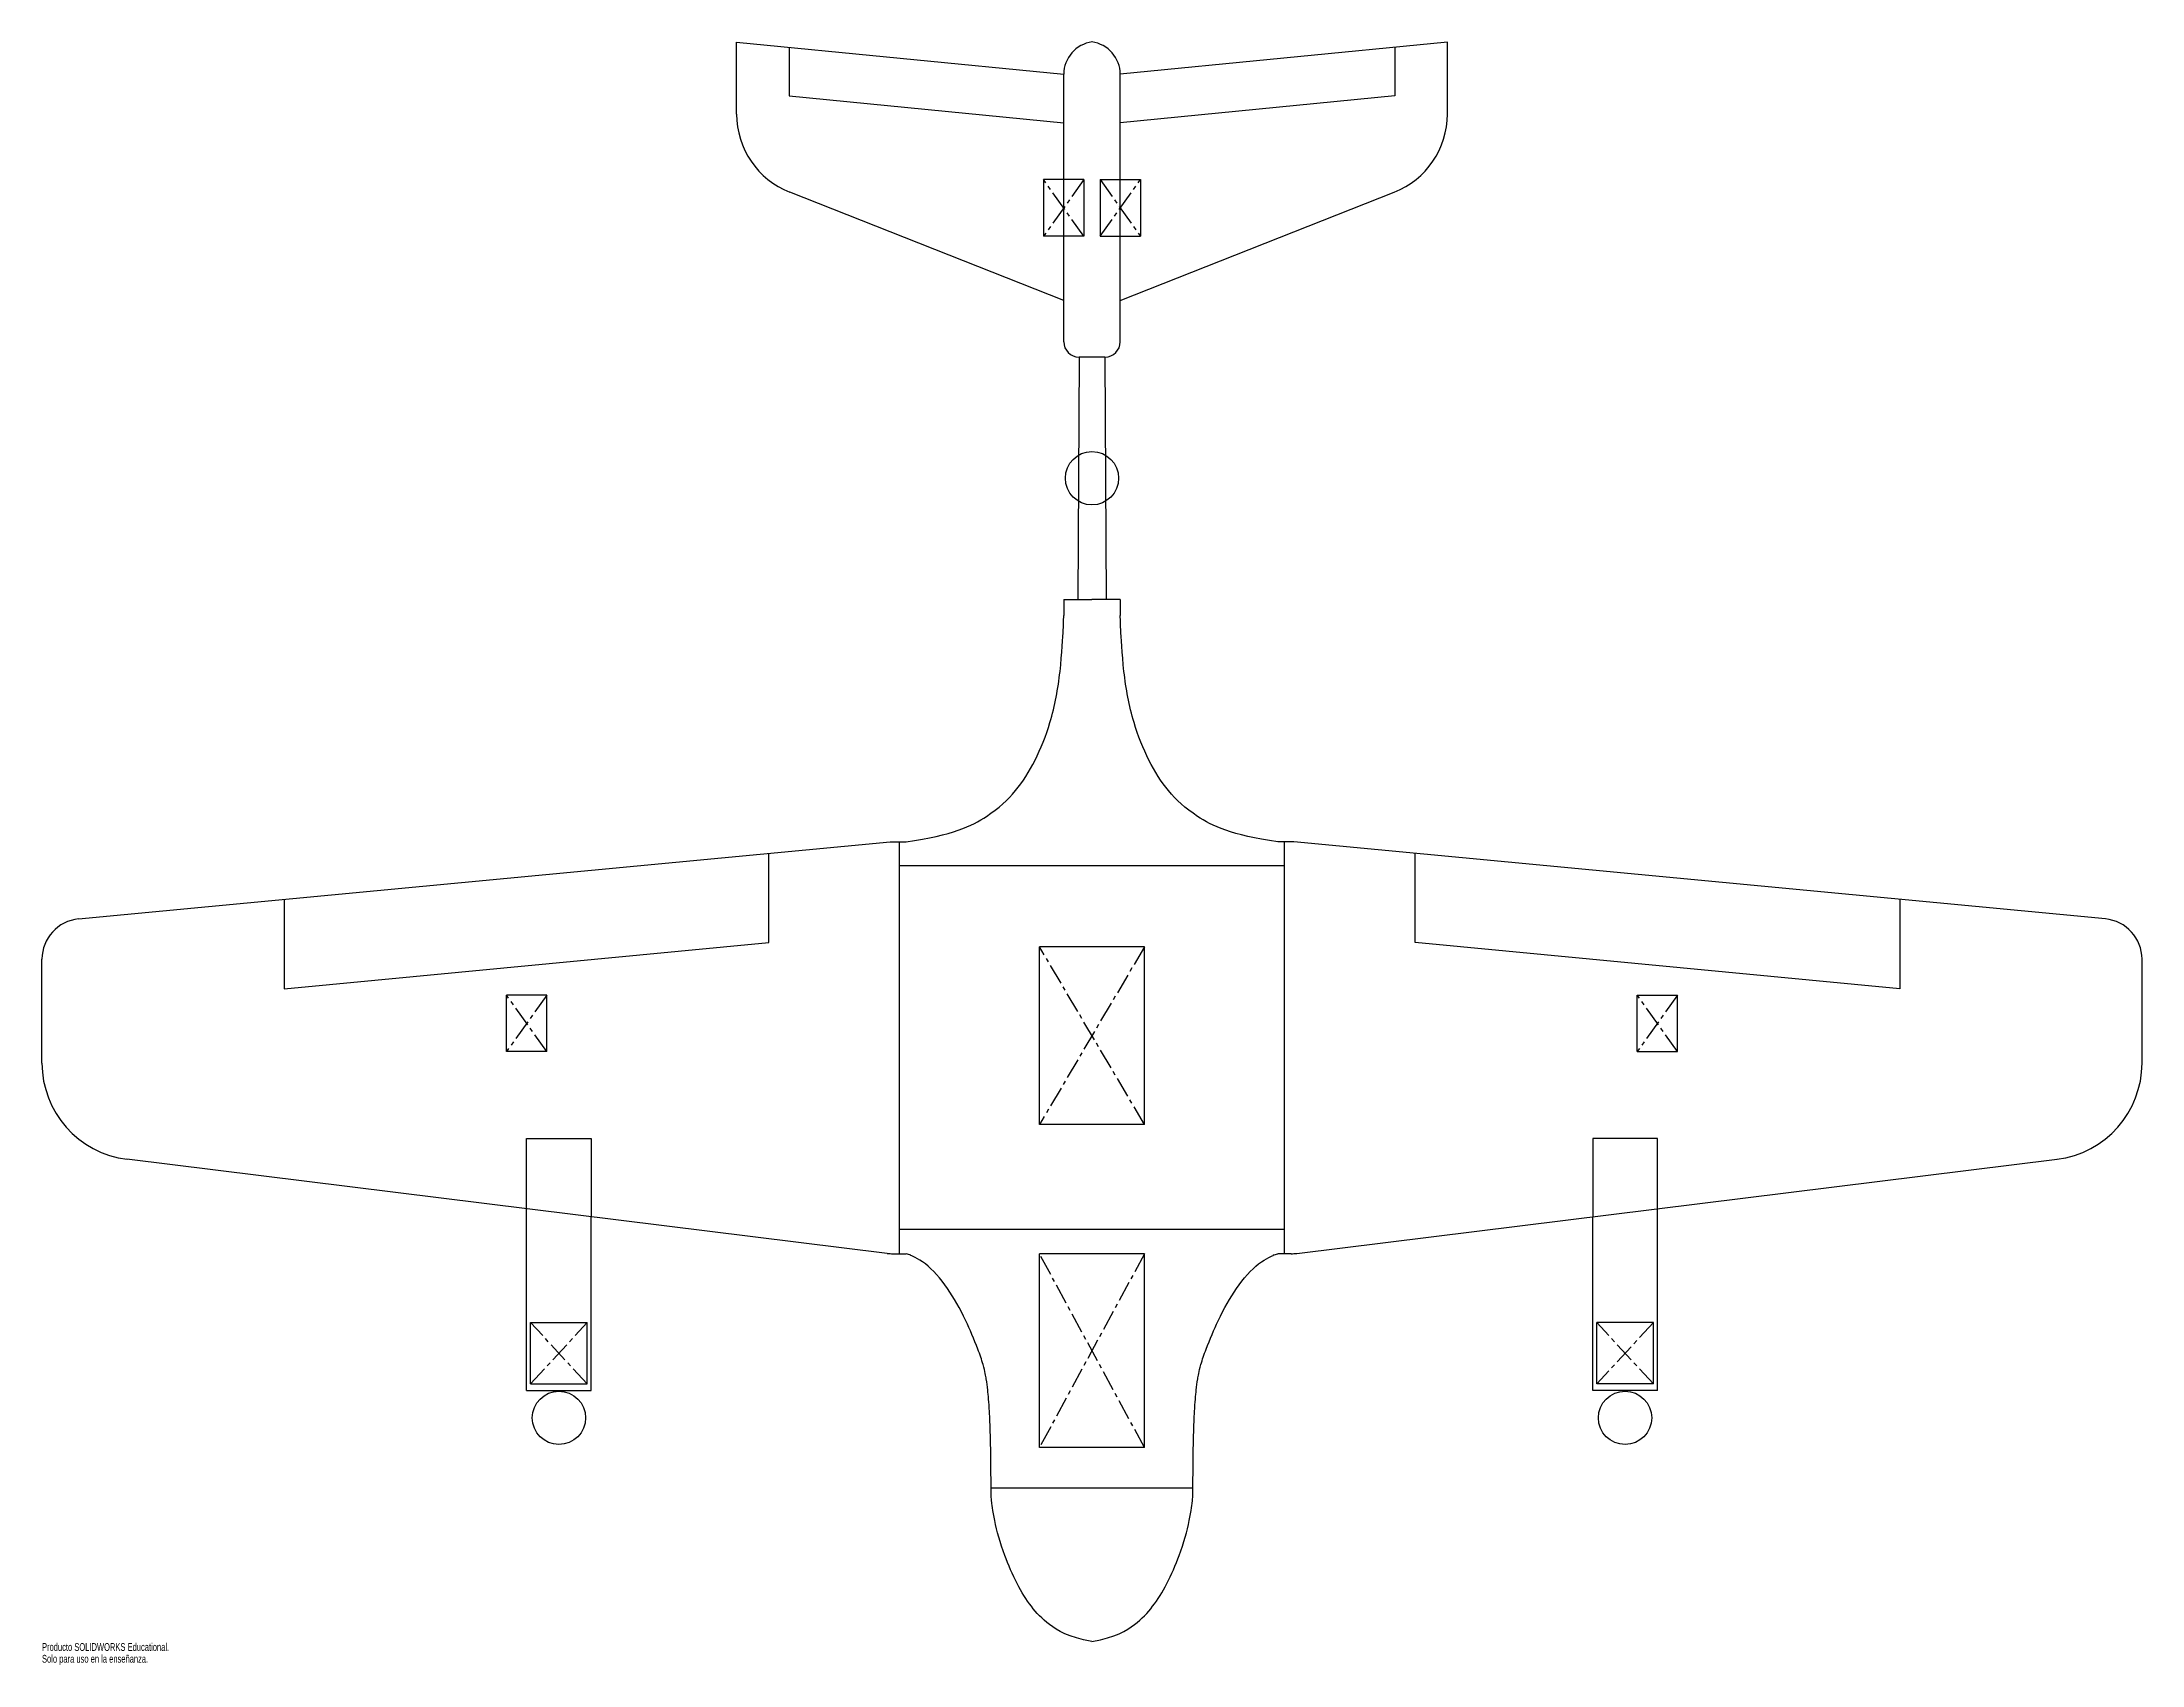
# Model space of a CAD drawing. Header units: millimetres. Extents: x -650 to 650, y -15 to 990.
import ezdxf

# ---------------------------------------------------------------- set-up
doc = ezdxf.new("R2010")
doc.units = ezdxf.units.MM
doc.header["$PDSIZE"] = -1
doc.linetypes.add('CENTERX2', pattern=[20.32, 12.7, -2.54, 2.54, -2.54])
doc.styles.add('SLDTEXTSTYLE0', font='TXT', dxfattribs={"width": 0.7})

msp = doc.modelspace()

# ---------------------------------------------------------------- linework, layer by layer
at = {"color": 7, "linetype": 'Continuous'}
for p, q in [((-220, 945.4), (-220, 990)), ((-220, 990), (-17.5, 970)), ((220, 990), (17.5, 970)), ((220, 945.4), (220, 990)), ((-187.5, 986.8), (-187.5, 956.6)), ((187.5, 986.8), (187.5, 956.6)), ((-17.5, 804.5), (-17.5, 970)), ((17.5, 804.5), (17.5, 970)), ((-187.5, 956.6), (-17.5, 939.9)), ((187.5, 956.6), (17.5, 939.9)), ((-17.5, 830), (-187.1, 897)), ((-5, 904.8), (-30, 904.8)), ((-30, 904.8), (-30, 869.8)), ((-5, 904.8), (-5, 869.8)), ((5, 904.8), (30, 904.8)), ((5, 904.8), (5, 869.8)), ((17.5, 830), (187.1, 897)), ((30, 904.8), (30, 869.8)), ((-5, 869.8), (-30, 869.8)), ((5, 869.8), (30, 869.8)), ((-8, 795), (-8.8, 645)), ((8, 795), (-8, 795)), ((8, 795), (8.8, 645)), ((-17.5, 645), (-17.5, 635)), ((-17.5, 645), (0, 645)), ((17.5, 645), (0, 645)), ((17.5, 645), (17.5, 635)), ((-627.4, 447.2), (-125, 495)), ((-125, 495), (-115, 495)), ((-119.1, 240), (-119.1, 495)), ((125, 495), (115, 495)), ((119.1, 240), (119.1, 495)), ((627.4, 447.2), (125, 495)), ((-200, 432.6), (-200, 487.9)), ((200, 432.6), (200, 487.9)), ((119.1, 480), (-119.1, 480)), ((-500, 459.3), (-500, 404)), ((500, 459.3), (500, 404)), ((-500, 404), (-200, 432.6)), ((32.5, 430), (-32.5, 430)), ((-32.5, 320), (-32.5, 430)), ((32.5, 320), (32.5, 430)), ((500, 404), (200, 432.6)), ((-650, 358), (-650, 422.3)), ((650, 358), (650, 422.3)), ((-337.5, 400.1), (-362.5, 400.1)), ((-362.5, 365.1), (-362.5, 400.1)), ((-337.5, 365.1), (-337.5, 400.1)), ((337.5, 400.1), (362.5, 400.1)), ((337.5, 365.1), (337.5, 400.1)), ((362.5, 365.1), (362.5, 400.1)), ((-337.5, 365.1), (-362.5, 365.1)), ((337.5, 365.1), (362.5, 365.1)), ((32.5, 320), (-32.5, 320)), ((-350, 311.3), (-310, 311.3)), ((-350, 267.9), (-350, 311.3)), ((-310, 311.3), (-310, 262.9)), ((310, 311.3), (310, 262.9)), ((350, 311.3), (310, 311.3)), ((350, 267.9), (350, 311.3)), ((-126.7, 240.2), (-597.4, 298.5)), ((126.7, 240.2), (597.4, 298.5)), ((-350, 155.4), (-350, 267.9)), ((-310, 155.4), (-310, 262.9)), ((310, 155.4), (310, 262.9)), ((350, 155.4), (350, 267.9)), ((119.1, 255), (-119.1, 255)), ((-123.3, 240), (-115, 240)), ((32.5, 240), (-32.5, 240)), ((-32.5, 120), (-32.5, 240)), ((32.5, 120), (32.5, 240)), ((123.3, 240), (115, 240)), ((-347.5, 197.4), (-312.5, 197.4)), ((-347.5, 159.4), (-347.5, 197.4)), ((-312.5, 159.4), (-312.5, 197.4)), ((347.5, 197.4), (312.5, 197.4)), ((312.5, 159.4), (312.5, 197.4)), ((347.5, 159.4), (347.5, 197.4)), ((-347.5, 159.4), (-312.5, 159.4)), ((347.5, 159.4), (312.5, 159.4)), ((-350, 155.4), (-310, 155.4)), ((350, 155.4), (310, 155.4)), ((32.5, 120), (-32.5, 120)), ((-62.5, 90), (-62.5, 100)), ((-62.5, 95), (62.5, 95)), ((62.5, 90), (62.5, 100))]:
    msp.add_line(p, q, dxfattribs=at)
at = {"color": 7, "linetype": 'CENTERX2'}
for p, q in [((-5, 904.8), (-30, 869.8)), ((-5, 869.8), (-30, 904.8)), ((5, 869.8), (30, 904.8)), ((5, 904.8), (30, 869.8)), ((32.5, 320), (-32.5, 430)), ((32.5, 430), (-32.5, 320)), ((-337.5, 365.1), (-362.5, 400.1)), ((-337.5, 400.1), (-362.5, 365.1)), ((362.5, 365.1), (337.5, 400.1)), ((362.5, 400.1), (337.5, 365.1)), ((32.5, 120), (-32.5, 240)), ((32.5, 240), (-32.5, 120)), ((-312.5, 159.4), (-347.5, 197.4)), ((-347.5, 159.4), (-312.5, 197.4)), ((347.5, 159.4), (312.5, 197.4)), ((347.5, 197.4), (312.5, 159.4))]:
    msp.add_line(p, q, dxfattribs=at)
at = {"color": 7, "linetype": 'Continuous'}
for centre in [(0, 720), (-330, 138.4), (330, 138.4)]:
    msp.add_circle(centre, 16.5, dxfattribs=at)
for centre, radius, start, end in [((2.7, 970), 20.2, 97.6281, 180), ((-2.7, 970), 20.2, 0, 82.3719), ((-168, 945.4), 52, 180, 248.4429), ((168, 945.4), 52, 291.5571, 0), ((-8, 804.5), 9.5, 180, 270), ((8, 804.5), 9.5, 270, 0), ((-625, 422.3), 25, 95.4403, 180), ((625, 422.3), 25, 0, 84.5597), ((-590, 358), 60, 180, 262.9422), ((590, 358), 60, 277.0578, 0), ((-123.3, 268), 28, 262.9422, 270), ((123.3, 268), 28, 270, 277.0578)]:
    msp.add_arc(centre, radius, start, end, dxfattribs=at)
for points, knots in [([(-115, 495), (-86.3, 499), (-64, 509.8), (-47.2, 525.5), (-34.9, 544.2), (-24.4, 571.1), (-19, 600.8), (-17.5, 635), (-17.7, 623.6), (-17.5, 635)], [0, 0, 0, 0, 0.150547, 0.279439, 0.399062, 0.515149, 0.665421, 0.82196, 1, 1, 1, 1]), ([(115, 495), (86.3, 499), (64, 509.8), (47.2, 525.5), (34.9, 544.2), (24.4, 571.1), (19, 600.8), (17.5, 635), (17.7, 623.6), (17.5, 635)], [0, 0, 0, 0, 0.150547, 0.279439, 0.399062, 0.515149, 0.665421, 0.82196, 1, 1, 1, 1]), ([(-62.5, 100), (-62.7, 124.4), (-63.3, 142), (-64.5, 155.8), (-65.1, 160.6), (-65.9, 165.4), (-67.4, 171.9), (-71.7, 184.2), (-79.3, 201.7), (-89.5, 219.9), (-103.2, 235.4), (-115, 240), (-110.9, 238.8), (-115, 240)], [0, 0, 0, 0, 0.153722, 0.26475, 0.352116, 0.382698, 0.413708, 0.455594, 0.537628, 0.657961, 0.78966, 0.920266, 1, 1, 1, 1]), ([(62.5, 100), (62.7, 124.4), (63.3, 142), (64.5, 155.8), (65.1, 160.6), (65.9, 165.4), (67.4, 171.9), (71.7, 184.2), (79.3, 201.7), (89.5, 219.9), (103.2, 235.4), (115, 240), (110.9, 238.8), (115, 240)], [0, 0, 0, 0, 0.153722, 0.26475, 0.352116, 0.382698, 0.413708, 0.455594, 0.537628, 0.657961, 0.78966, 0.920266, 1, 1, 1, 1]), ([(0, 0), (-14.9, 2.7), (-27.5, 10.3), (-38, 21.6), (-46.7, 35.5), (-55.4, 55.7), (-60.7, 74.9), (-62.5, 90), (-62, 84.9), (-62.5, 90)], [0, 0, 0, 0, 0.1279295, 0.2510149, 0.3809149, 0.5188019, 0.7040946, 0.872133, 1, 1, 1, 1]), ([(0, 0), (14.9, 2.7), (27.5, 10.3), (38, 21.6), (46.7, 35.5), (55.4, 55.7), (60.7, 74.9), (62.5, 90), (62, 84.9), (62.5, 90)], [0, 0, 0, 0, 0.127929, 0.251015, 0.380915, 0.518802, 0.704095, 0.872133, 1, 1, 1, 1])]:
    msp.add_open_spline(points, degree=3, knots=knots, dxfattribs=at)
for p in [(-17.5, 887.2), (17.5, 887.2), (-350, 382.6), (350, 382.6), (0, 375), (-330, 178.4), (0, 180), (330, 178.4)]:
    msp.add_point(p, dxfattribs=at)

# ---------------------------------------------------------------- texts
at = {"color": 7, "linetype": 'Continuous', "char_height": 4.834, "attachment_point": 1, "style": 'SLDTEXTSTYLE0'}
for s, insert in [('Solo para uso en la enseñanza.', (-650, -8.3)), ('Producto SOLIDWORKS Educational.', (-650, -1))]:
    msp.add_mtext(s, dxfattribs=dict(at, insert=insert))

doc.saveas('drawing.dxf')
